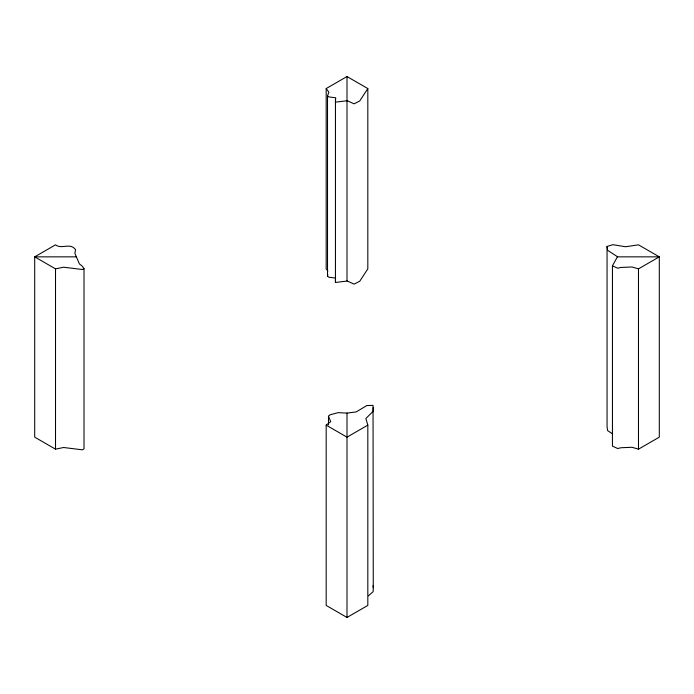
<?xml version="1.0" encoding="UTF-8"?>
<svg xmlns="http://www.w3.org/2000/svg" width="694" height="694" viewBox="0 0 694 694"><rect width="100%" height="100%" fill="white"/><g stroke="black" fill="none" stroke-linecap="round" stroke-linejoin="round"><path stroke-width="1.04" d="M327.872 271.024L326.18 268.873L326.18 88.563L347 76.54L347 281.061L335.445 282.467L335.445 279.682M326.18 88.563L328.895 92.163L327.516 95.789L328.8 96.908L335.688 97.767L335.445 102.157L347 100.751M373.268 407.447L373.129 411.351L365.859 418.499L367.82 425.127L367.82 605.437L347 617.46L326.18 605.437L326.18 425.127L330.691 421.683L328.488 416.218L330.049 414.812L338.117 412.652L347 413.095L356.187 411.924L366.857 405.548L373.042 405.383L373.268 587.757L373.129 591.661L368.401 595.816M335.688 278.068L328.8 277.21L327.516 276.099L327.759 274.486M612.438 265.845L617.374 256.849L659.3 256.849L659.3 437.151L638.48 449.174L632.043 447.283L620.991 447.743L617.712 448.524L612.438 446.155L612.438 265.845L617.712 268.214L620.991 267.433L632.043 266.982L638.48 268.864L659.3 256.849L638.48 244.826L625.572 246.752L612.889 244.687L607.059 246.448L607.059 426.758L607.623 430.627L612.629 433.889M347 76.54L367.82 88.563L359.744 100.951L354.113 103.84L347 100.595M367.82 425.127L347 437.151L326.18 425.127M84.017 268.604L82.369 269.515L63.622 267.199L55.52 268.864L34.7 256.849L34.7 437.151L55.52 449.174L63.622 447.5L82.369 449.825L84.017 448.914L84.017 268.604L82.109 266.01L79.385 263.876L74.891 253.379L75.542 249.71C70.38 242.189 61.61 249.693 55.52 244.826L34.7 256.849L76.366 256.849M347 280.905L354.113 284.15L359.744 281.252L367.82 268.873L367.82 88.563M617.634 256.849L607.623 250.317L607.059 246.448M373.042 585.693L373.268 587.757M638.48 268.864L638.48 449.174M347 413.095L347 617.46M335.445 99.372L335.445 282.467M328.488 416.218L328.488 424.858M327.516 95.789L327.516 276.099M55.52 268.864L55.52 449.174"/></g></svg>
